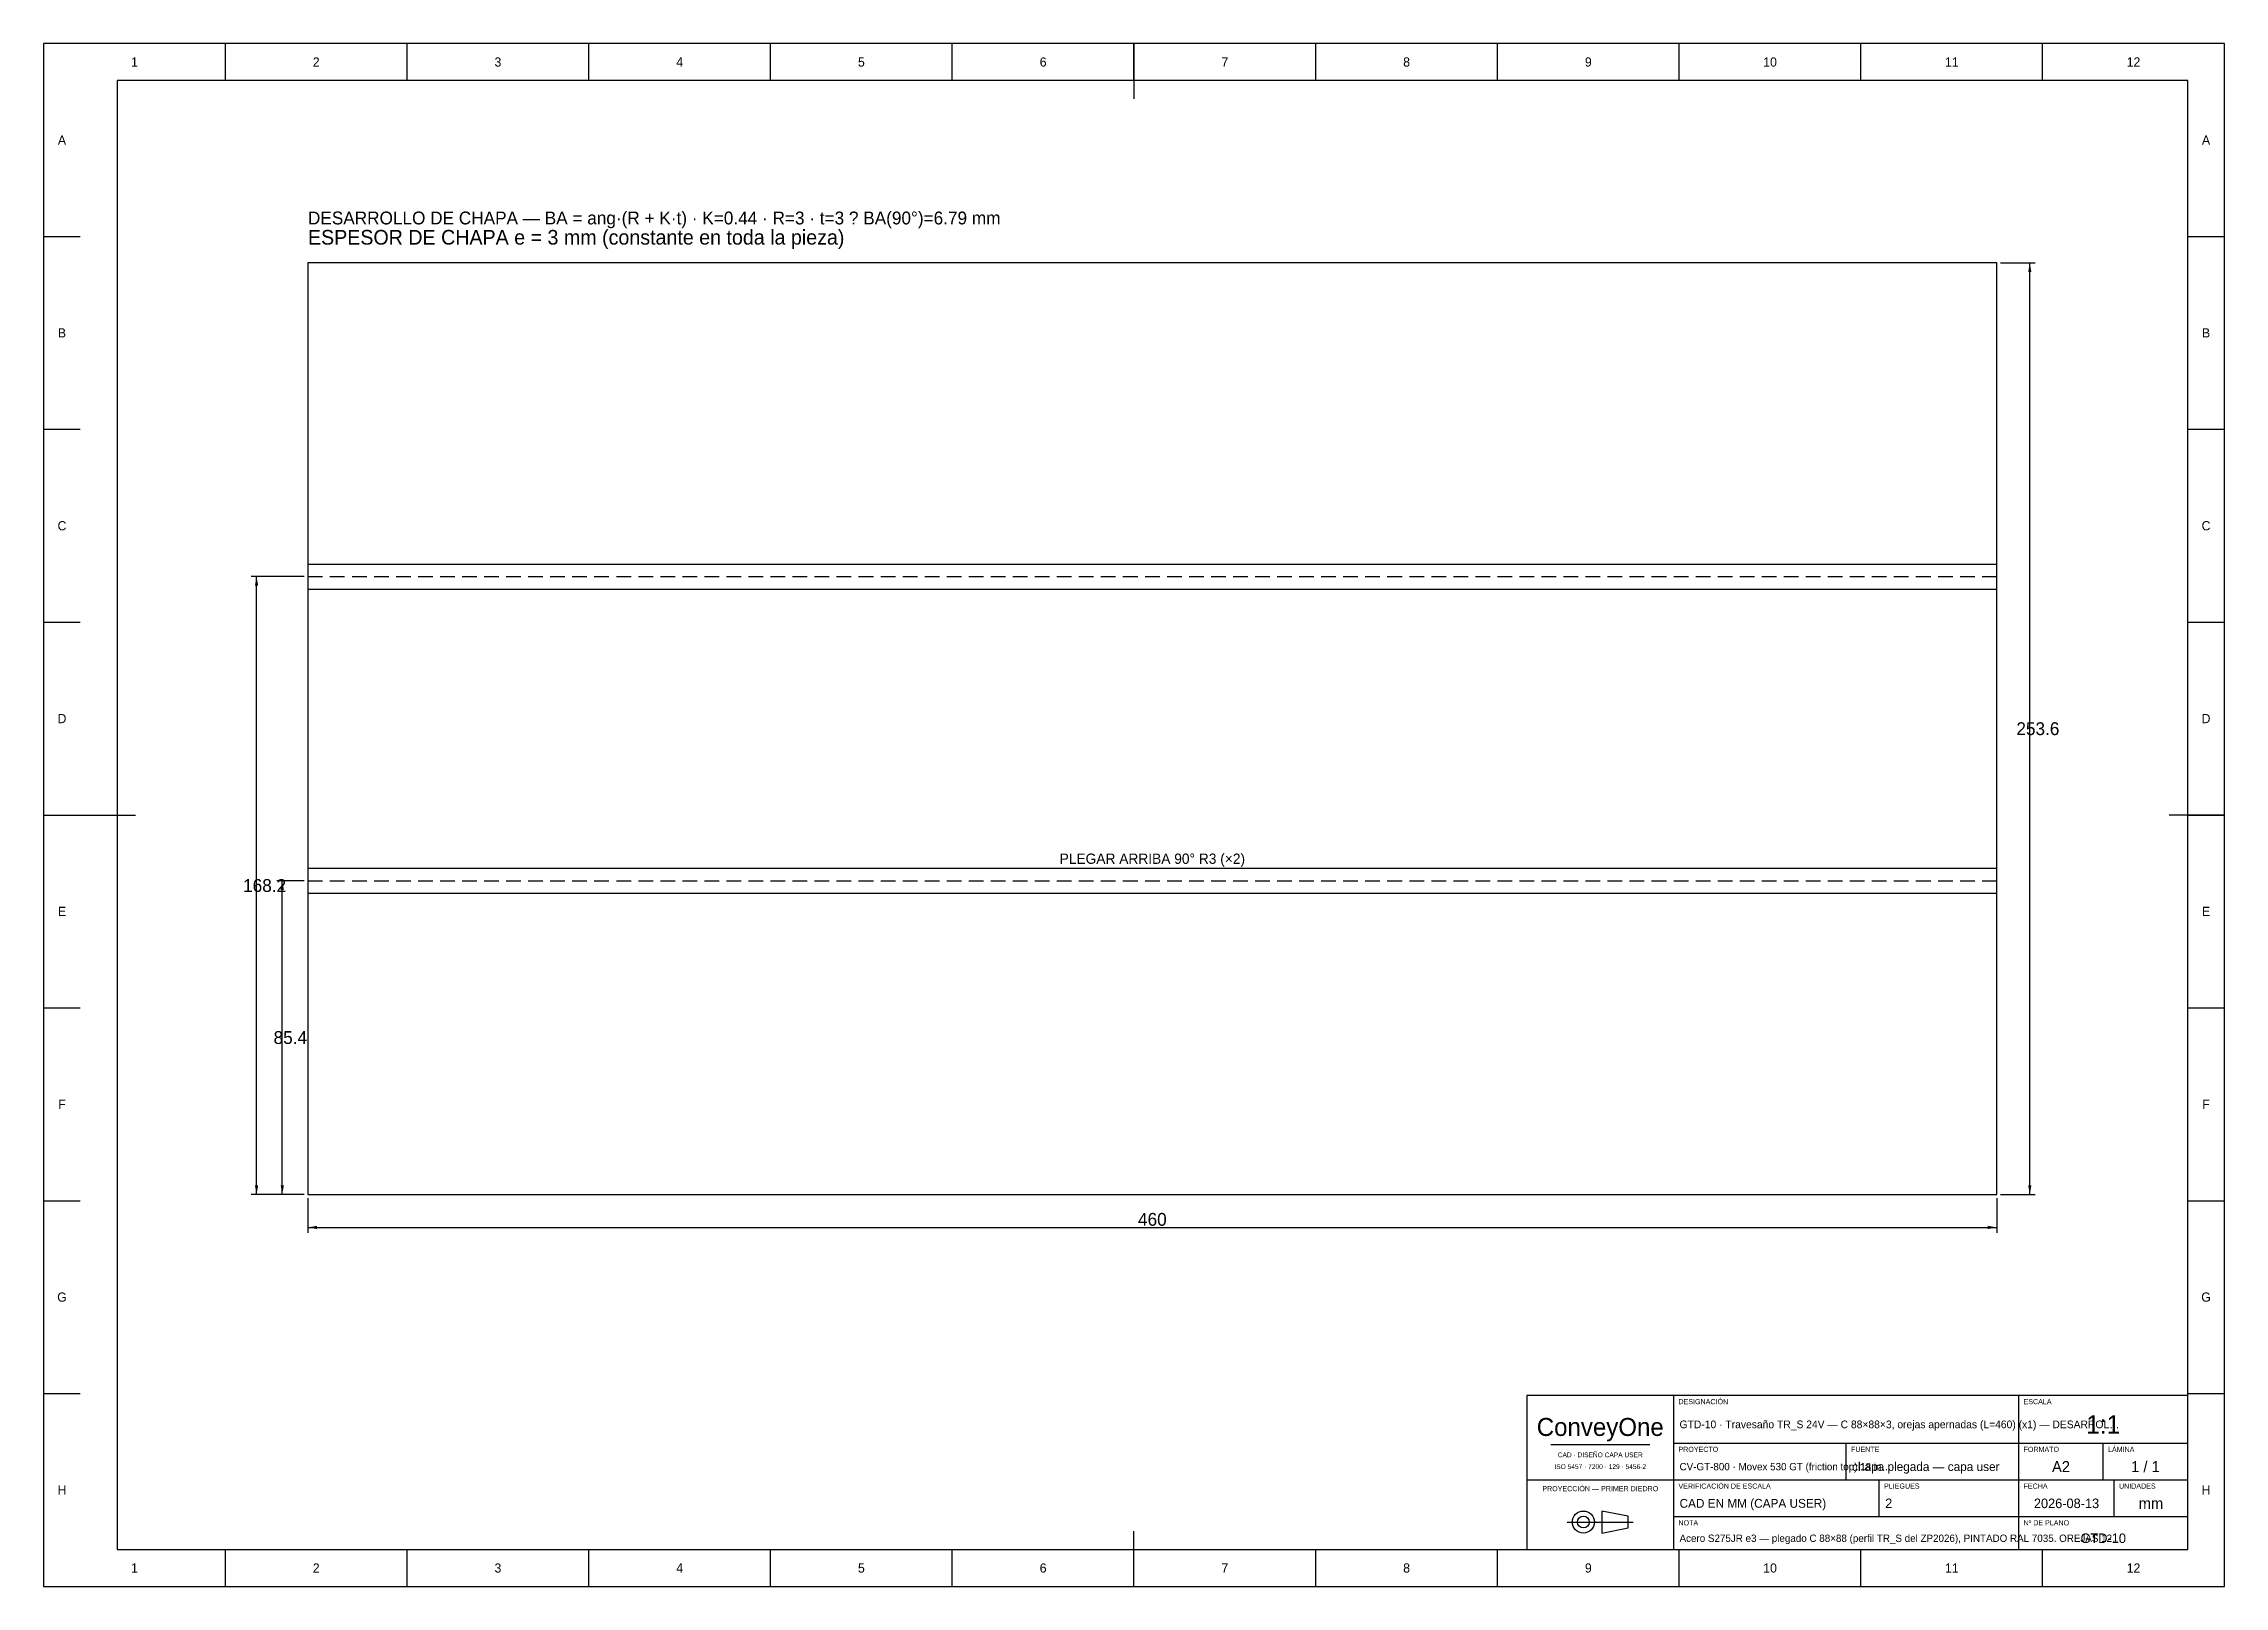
# Model space of a CAD drawing. Extents: x 0 to 594, y 0 to 420.
import ezdxf
from ezdxf.enums import TextEntityAlignment as Align

# ---------------------------------------------------------------- set-up
doc = ezdxf.new("R2010")
doc.units = 0
doc.linetypes.add('DASHED', pattern=[6, 4, -2])
for name, color, linetype in [('COTAS', 7, 'CONTINUOUS'), ('FINA', 7, 'CONTINUOUS'), ('NORMA', 7, 'CONTINUOUS'), ('PLIEGUE', 1, 'DASHED'), ('TEXTO', 7, 'CONTINUOUS'), ('VISIBLE', 7, 'CONTINUOUS')]:
    doc.layers.add(name, color=color, linetype=linetype)

msp = doc.modelspace()

# ---------------------------------------------------------------- linework, layer by layer
at = {"layer": 'COTAS'}
for p, q in [((533, 360.285), (542.5, 360.285)), ((541, 106.715), (541, 360.285)), ((71, 274.895), (56.5, 274.895)), ((58, 106.715), (58, 274.895)), ((71, 192.105), (63.5, 192.105)), ((65, 106.715), (65, 192.105)), ((71, 106.715), (56.5, 106.715)), ((71, 106.715), (63.5, 106.715)), ((72, 105.715), (72, 96.215)), ((532, 105.715), (532, 96.215)), ((533, 106.715), (542.5, 106.715)), ((72, 97.715), (532, 97.715))]:
    msp.add_line(p, q, dxfattribs=at)
for points in [[(541, 360.285), (541.45, 357.785), (540.55, 357.785)], [(58, 274.895), (58.45, 272.395), (57.55, 272.395)], [(65, 192.105), (65.45, 189.605), (64.55, 189.605)], [(58, 106.715), (58.45, 109.215), (57.55, 109.215)], [(65, 106.715), (65.45, 109.215), (64.55, 109.215)], [(541, 106.715), (541.45, 109.215), (540.55, 109.215)], [(72, 97.715), (74.5, 98.165), (74.5, 97.265)], [(532, 97.715), (529.5, 98.165), (529.5, 97.265)]]:
    msp.add_solid(points, dxfattribs=at)
at = {"layer": 'FINA'}
for p, q in [((594, 420), (0, 420)), ((0, 420), (0, 0)), ((49.5, 410), (49.5, 420)), ((99, 410), (99, 420)), ((148.5, 410), (148.5, 420)), ((198, 410), (198, 420)), ((247.5, 410), (247.5, 420)), ((297, 410), (297, 420)), ((346.5, 410), (346.5, 420)), ((396, 410), (396, 420)), ((445.5, 410), (445.5, 420)), ((495, 410), (495, 420)), ((544.5, 410), (544.5, 420)), ((594, 0), (594, 420)), ((0, 367.5), (10, 367.5)), ((584, 367.5), (594, 367.5)), ((0, 315), (10, 315)), ((584, 315), (594, 315)), ((72, 278.285), (532, 278.285)), ((72, 271.505), (532, 271.505)), ((0, 262.5), (10, 262.5)), ((584, 262.5), (594, 262.5)), ((0, 210), (10, 210)), ((584, 210), (594, 210)), ((72, 195.505), (532, 195.505)), ((72, 188.715), (532, 188.715)), ((0, 157.5), (10, 157.5)), ((584, 157.5), (594, 157.5)), ((0, 105), (10, 105)), ((584, 105), (594, 105)), ((0, 52.5), (10, 52.5)), ((584, 52.5), (594, 52.5)), ((410.5, 38.6), (437.5, 38.6)), ((444, 39), (538, 39)), ((491, 29), (491, 39)), ((538, 39), (584, 39)), ((561, 29), (561, 39)), ((404, 29), (444, 29)), ((444, 29), (538, 29)), ((500, 19), (500, 29)), ((538, 29), (584, 29)), ((564, 19), (564, 29)), ((444, 19), (538, 19)), ((538, 19), (584, 19)), ((415.03, 17.5), (432.97, 17.5)), ((49.5, 0), (49.5, 10)), ((99, 0), (99, 10)), ((148.5, 0), (148.5, 10)), ((198, 0), (198, 10)), ((247.5, 0), (247.5, 10)), ((297, 0), (297, 10)), ((346.5, 0), (346.5, 10)), ((396, 0), (396, 10)), ((445.5, 0), (445.5, 10)), ((495, 0), (495, 10)), ((544.5, 0), (544.5, 10)), ((0, 0), (594, 0))]:
    msp.add_line(p, q, dxfattribs=at)
at = {"layer": 'NORMA'}
for p, q in [((297, 420), (297, 405)), ((584, 410), (20, 410)), ((20, 410), (20, 10)), ((584, 10), (584, 410)), ((0, 210), (25, 210)), ((594, 210), (579, 210)), ((584, 52), (404, 52)), ((404, 52), (404, 10)), ((444, 10), (444, 52)), ((538, 10), (538, 52)), ((584, 10), (584, 52)), ((297, 0), (297, 15)), ((20, 10), (584, 10)), ((404, 10), (584, 10))]:
    msp.add_line(p, q, dxfattribs=at)
at = {"layer": 'PLIEGUE'}
for p, q in [((72, 274.895), (532, 274.895)), ((72, 192.105), (532, 192.105))]:
    msp.add_line(p, q, dxfattribs=at)
at = {"layer": 'TEXTO'}
for p, q in [((431.59, 19.11), (424.46, 20.49)), ((424.46, 20.49), (424.46, 14.51)), ((431.59, 15.89), (431.59, 19.11)), ((424.46, 14.51), (431.59, 15.89))]:
    msp.add_line(p, q, dxfattribs=at)
for radius in [2.99, 1.61]:
    msp.add_circle((419.4, 17.5), radius, dxfattribs=at)
at = {"layer": 'VISIBLE'}
for p, q in [((532, 360.285), (72, 360.285)), ((72, 360.285), (72, 106.715)), ((532, 106.715), (532, 360.285)), ((72, 106.715), (532, 106.715))]:
    msp.add_line(p, q, dxfattribs=at)

# ---------------------------------------------------------------- texts
at = {"layer": 'COTAS'}
for s, p in [('253.6', (543.2, 233.5)), ('168.2', (60.2, 190.805)), ('85.4', (67.2, 149.41)), ('460', (302, 99.915))]:
    msp.add_text(s, height=3.5, dxfattribs=at).set_placement(p, align=Align.MIDDLE_CENTER)
at = {"layer": 'TEXTO'}
for s, height, p in [('1', 2.5, (24.75, 415)), ('2', 2.5, (74.25, 415)), ('3', 2.5, (123.75, 415)), ('4', 2.5, (173.25, 415)), ('5', 2.5, (222.75, 415)), ('6', 2.5, (272.25, 415)), ('7', 2.5, (321.75, 415)), ('8', 2.5, (371.25, 415)), ('9', 2.5, (420.75, 415)), ('10', 2.5, (470.25, 415)), ('11', 2.5, (519.75, 415)), ('12', 2.5, (569.25, 415)), ('A', 2.5, (5, 393.75)), ('A', 2.5, (589, 393.75)), ('B', 2.5, (5, 341.25)), ('B', 2.5, (589, 341.25)), ('C', 2.5, (5, 288.75)), ('C', 2.5, (589, 288.75)), ('D', 2.5, (5, 236.25)), ('D', 2.5, (589, 236.25)), ('PLEGAR ARRIBA 90° R3 (×2)', 2.8, (302, 198.105)), ('E', 2.5, (5, 183.75)), ('E', 2.5, (589, 183.75)), ('F', 2.5, (5, 131.25)), ('F', 2.5, (589, 131.25)), ('G', 2.5, (5, 78.75)), ('G', 2.5, (589, 78.75)), ('ConveyOne', 4.9, (424, 43.4)), ('1:1', 5, (561, 44.1)), ('CAD · DISEÑO CAPA USER', 1.3, (424, 35.8)), ('ISO 5457 · 7200 · 129 · 5456-2', 1.3, (424, 32.6)), ('A2', 3, (549.5, 32.6)), ('1 / 1', 3, (572.5, 32.6)), ('H', 2.5, (5, 26.25)), ('PROYECCIÓN — PRIMER DIEDRO', 1.4, (424, 26.6)), ('2026-08-13', 2.6, (551, 22.6)), ('H', 2.5, (589, 26.25)), ('mm', 3, (574, 22.6)), ('GTD-10', 2.6, (561, 13.1)), ('1', 2.5, (24.75, 5)), ('2', 2.5, (74.25, 5)), ('3', 2.5, (123.75, 5)), ('4', 2.5, (173.25, 5)), ('5', 2.5, (222.75, 5)), ('6', 2.5, (272.25, 5)), ('7', 2.5, (321.75, 5)), ('8', 2.5, (371.25, 5)), ('9', 2.5, (420.75, 5)), ('10', 2.5, (470.25, 5)), ('11', 2.5, (519.75, 5)), ('12', 2.5, (569.25, 5))]:
    msp.add_text(s, height=height, dxfattribs=at).set_placement(p, align=Align.MIDDLE_CENTER)
for s, height, p in [('DESARROLLO DE CHAPA — BA = ang·(R + K·t) · K=0.44 · R=3 · t=3 ? BA(90°)=6.79 mm', 3.5, (72, 370.785)), ('ESPESOR DE CHAPA e = 3 mm (constante en toda la pieza)', 4, (72, 365.285)), ('DESIGNACIÓN', 1.4, (445.3, 49.6)), ('ESCALA', 1.4, (539.3, 49.6)), ('PROYECTO', 1.4, (445.3, 36.6)), ('FUENTE', 1.4, (492.3, 36.6)), ('FORMATO', 1.4, (539.3, 36.6)), ('LÁMINA', 1.4, (562.3, 36.6)), ('VERIFICACIÓN DE ESCALA', 1.4, (445.3, 26.6)), ('PLIEGUES', 1.4, (501.3, 26.6)), ('FECHA', 1.4, (539.3, 26.6)), ('UNIDADES', 1.4, (565.3, 26.6)), ('NOTA', 1.4, (445.3, 16.6)), ('Nº DE PLANO', 1.4, (539.3, 16.6))]:
    msp.add_text(s, height=height, dxfattribs=at).set_placement(p)
for s, height, p in [('GTD-10 · Travesaño TR_S 24V — C 88×88×3, orejas apernadas (L=460) (x1) — DESARROL…', 2.1007, (445.6, 44.1)), ('CV-GT-800 · Movex 530 GT (friction top) 18 in…', 2, (445.6, 32.6)), ('chapa plegada — capa user', 2.4, (492.6, 32.6)), ('CAD EN MM (CAPA USER)', 2.4, (445.6, 22.6)), ('2', 2.6, (501.6, 22.6)), ('Acero S275JR e3 — plegado C 88×88 (perfil TR_S del ZP2026), PINTADO RAL 7035. OREJAS 12…', 2, (445.6, 13.1))]:
    msp.add_text(s, height=height, dxfattribs=at).set_placement(p, align=Align.MIDDLE_LEFT)

doc.saveas('drawing.dxf')
